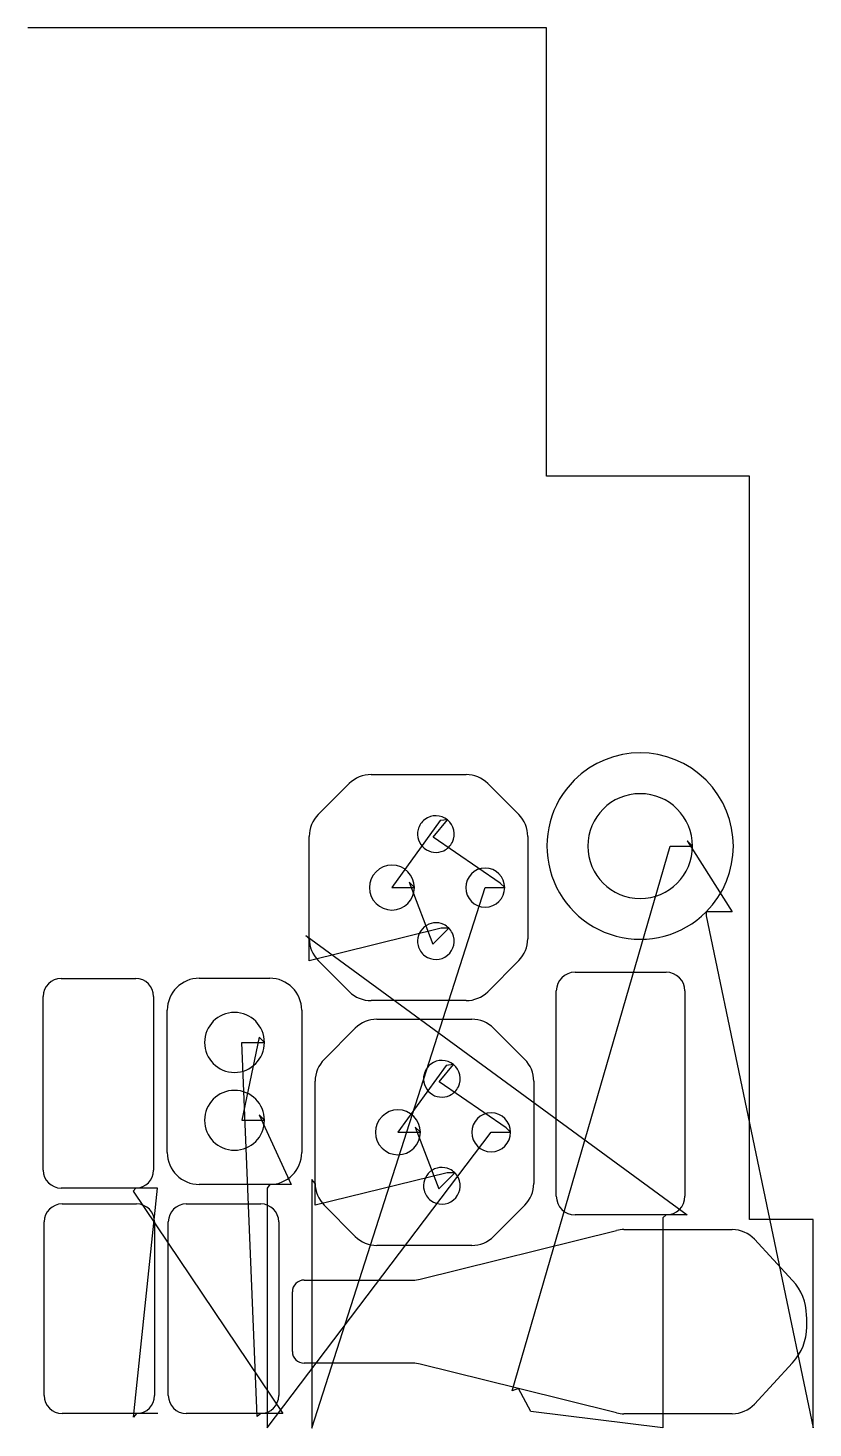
# Model space of a CAD drawing. Header units: metres. Extents: x 4972 to 6021, y 0 to 1870.
import ezdxf

# ---------------------------------------------------------------- set-up
doc = ezdxf.new("R2010")
doc.units = ezdxf.units.M

msp = doc.modelspace()

# ---------------------------------------------------------------- linework, layer by layer
at = {"layer": 'TOOL_0'}
for p, q in [((4973.199, 1869.782), (4972.199, 1869.782)), ((5664.749, 1869.782), (4973.199, 1869.782)), ((5664.749, 1271.209), (5664.749, 1869.782)), ((5936.165, 1271.209), (5664.749, 1271.209)), ((5936.165, 278.419), (5936.165, 1271.209)), ((5359.897, 819.16), (5401.466, 860.729)), ((5430.457, 872.738), (5557.321, 872.738)), ((5586.312, 860.73), (5627.881, 819.161)), ((5522.705, 811.156), (5458.389, 721.737)), ((5513.612, 788.95), (5532.656, 812.13)), ((5532.657, 812.131), (5522.705, 811.156)), ((5347.889, 653.306), (5347.889, 790.169)), ((5602.86, 727.864), (5513.612, 788.95)), ((5639.89, 790.17), (5639.89, 653.306)), ((5619.182, 49.787), (5829.957, 777.188)), ((5829.957, 777.188), (5859.957, 777.188)), ((5859.957, 777.188), (5852.886, 784.259)), ((5852.886, 784.259), (5912.992, 689.153)), ((5351.529, -0.001), (5582.988, 721.736)), ((5458.389, 721.737), (5488.389, 721.737)), ((5488.389, 721.737), (5481.318, 728.808)), ((5481.318, 728.808), (5513.228, 646.358)), ((5582.988, 721.736), (5608.988, 721.736)), ((5608.988, 721.736), (5602.86, 727.864)), ((5912.992, 689.153), (5877.992, 689.153)), ((5877.992, 689.153), (5877.992, 684.153)), ((5877.992, 684.153), (6020.876, 0.001)), ((5347.89, 653.306), (5343.206, 657.717)), ((5343.206, 657.717), (5852.836, 284.552)), ((5524.332, 667.628), (5347.889, 623.75)), ((5513.228, 646.358), (5534.332, 667.68)), ((5534.332, 667.68), (5524.332, 667.628)), ((5347.889, 623.75), (5347.889, 653.306)), ((5401.468, 582.745), (5359.899, 624.314)), ((5627.882, 624.315), (5586.313, 582.746)), ((5016.577, 600.449), (5116.077, 600.449)), ((5201.072, 600.72), (5295.072, 600.72)), ((5702.936, 608.752), (5824.736, 608.752)), ((5677.936, 309.552), (5677.936, 583.752)), ((5849.736, 583.752), (5849.736, 309.552)), ((4992.577, 344.449), (4992.577, 576.449)), ((5140.077, 576.449), (5140.077, 344.449)), ((5557.322, 570.737), (5430.459, 570.737)), ((5158.322, 367.97), (5158.322, 557.97)), ((5337.822, 557.97), (5337.822, 367.97)), ((5438.411, 545.917), (5565.275, 545.917)), ((5367.851, 492.339), (5409.42, 533.908)), ((5594.266, 533.909), (5635.835, 492.34)), ((5278.209, 15.422), (5258.07, 514.97)), ((5258.07, 514.97), (5288.07, 514.97)), ((5280.999, 522.041), (5258.071, 410.97)), ((5288.07, 514.97), (5280.999, 522.041)), ((5530.66, 484.337), (5466.344, 394.918)), ((5521.567, 462.131), (5540.611, 485.311)), ((5540.612, 485.312), (5530.66, 484.337)), ((5355.843, 326.485), (5355.843, 463.348)), ((5610.815, 401.046), (5521.567, 462.131)), ((5647.844, 463.349), (5647.844, 326.485)), ((5288.071, 410.97), (5281, 418.041)), ((5281, 418.041), (5323.976, 325.22)), ((5258.071, 410.97), (5288.071, 410.97)), ((5291.661, 0.001), (5590.943, 394.918)), ((5466.344, 394.918), (5496.344, 394.918)), ((5496.344, 394.918), (5489.273, 401.989)), ((5489.273, 401.989), (5521.183, 319.538)), ((5590.943, 394.918), (5616.943, 394.918)), ((5616.943, 394.918), (5610.815, 401.046)), ((5532.286, 340.808), (5355.843, 297.79)), ((5521.183, 319.538), (5542.286, 340.86)), ((5542.286, 340.86), (5532.286, 340.808)), ((5116.077, 320.449), (5016.577, 320.449)), ((5116.077, 320.449), (5112.671, 316.122)), ((5113.107, 14.256), (5145.198, 320.449)), ((5145.198, 320.449), (5116.077, 320.449)), ((5295.072, 325.22), (5201.072, 325.22)), ((5295.072, 325.22), (5291.661, 320.132)), ((5291.661, 320.132), (5291.661, 0.001)), ((5323.976, 325.22), (5295.072, 325.22)), ((5355.844, 326.485), (5351.529, 331.997)), ((5351.529, 331.997), (5351.529, -0.001)), ((5355.843, 297.79), (5355.843, 326.485)), ((5017.834, 299.254), (5117.334, 299.254)), ((5112.671, 316.122), (5312.77, 19.254)), ((5183.664, 299.254), (5283.164, 299.254)), ((5409.422, 255.924), (5367.853, 297.493)), ((5635.836, 297.494), (5594.267, 255.925)), ((5824.736, 284.552), (5702.936, 284.552)), ((5824.736, 284.552), (5820.116, 280.507)), ((5820.116, 280.507), (5820.116, 0.002)), ((5852.836, 284.552), (5824.736, 284.552)), ((4993.834, 43.254), (4993.834, 275.254)), ((5141.334, 275.254), (5141.334, 43.254)), ((5159.664, 43.254), (5159.664, 275.254)), ((5307.164, 275.254), (5307.164, 43.254)), ((5496.042, 198.696), (5758.552, 263.841)), ((5768.307, 265.033), (5912.916, 265.033)), ((6020.876, 278.419), (5936.165, 278.419)), ((6020.876, 1.001), (6020.876, 278.419)), ((5565.276, 243.916), (5438.413, 243.916)), ((5942.632, 252.05), (5993.645, 196.961)), ((5340.917, 197.533), (5486.528, 197.533)), ((5325.417, 102.033), (5325.417, 182.033)), ((5486.528, 86.533), (5340.917, 86.533)), ((5627.297, 52.798), (5496.042, 85.37)), ((5993.645, 87.105), (5942.632, 32.016)), ((5627.297, 52.797), (5619.182, 49.787)), ((5643.818, 22.201), (5627.297, 52.798)), ((5758.552, 20.225), (5627.297, 52.797)), ((5117.334, 19.254), (5017.834, 19.254)), ((5117.334, 19.254), (5113.107, 14.256)), ((5145.772, 19.254), (5117.334, 19.254)), ((5283.164, 19.254), (5183.664, 19.254)), ((5283.164, 19.254), (5278.209, 15.422)), ((5312.77, 19.254), (5283.164, 19.254)), ((5820.116, 0.002), (5643.818, 22.201)), ((5912.916, 19.033), (5768.307, 19.033)), ((6020.876, 0.001), (6020.876, 1.001)), ((6020.876, 1.001), (6020.876, 0.001)), ((6020.876, 0.001), (6020.876, 1.001))]:
    msp.add_line(p, q, dxfattribs=at)
for centre, radius, start, end in [((5789.957, 777.188), 124.5, 315, 134.999675), ((5430.482, 831.678), 41.06, 90.034885, 134.965465), ((5557.296, 831.678), 41.06, 45.035521, 89.965115), ((5789.957, 777.188), 124.5, 134.999675, 315), ((5789.957, 777.188), 70, 0, 180), ((5388.949, 790.144), 41.06, 135.035521, 179.965115), ((5517.247, 793.105), 24.663, 127.121267, 165.843179), ((5517.103, 793.2), 24.5, 50.593273, 126.986828), ((5517.103, 793.201), 24.501, 334.198429, 50.591466), ((5598.83, 790.145), 41.06, 0.034885, 44.965465), ((5517.103, 793.201), 24.5, 165.978504, 295.208467), ((5516.982, 793.323), 24.662, 295.342087, 334.065609), ((5789.957, 777.188), 70, 180, 0), ((5458.389, 721.737), 30, 0, 180), ((5582.988, 721.736), 26, 0, 180), ((5458.389, 721.737), 30, 180, 0), ((5582.988, 721.736), 26, 180, 0), ((5517.104, 650.273), 24.5, 64.791533, 194.021496), ((5517.104, 650.274), 24.5, 233.013172, 25.799466), ((5516.984, 650.151), 24.662, 45.297343, 64.660012), ((5516.983, 650.151), 24.663, 25.934391, 45.295692), ((5388.95, 653.33), 41.06, 180.03349, 224.965465), ((5517.247, 650.368), 24.662, 194.155136, 232.879184), ((5598.83, 653.331), 41.06, 315.035521, 359.965115), ((5016.577, 576.449), 24, 90, 180), ((5116.077, 576.449), 24, 0, 90), ((5201.072, 557.97), 42.75, 90, 180), ((5295.072, 557.97), 42.75, 0, 90), ((5702.936, 583.752), 25, 90, 180), ((5824.736, 583.752), 25, 0, 90), ((5430.484, 611.797), 41.06, 225.035521, 269.965115), ((5557.297, 611.797), 41.06, 270.034885, 314.965465), ((5248.07, 514.97), 40, 0, 180), ((5438.436, 504.857), 41.06, 90.034885, 134.965465), ((5565.25, 504.857), 41.06, 45.035521, 89.965115), ((5248.07, 514.97), 40, 180, 0), ((5396.903, 463.323), 41.06, 135.035521, 179.965115), ((5525.058, 466.381), 24.5, 50.593273, 126.986828), ((5606.784, 463.324), 41.06, 0.034885, 44.965465), ((5525.058, 466.382), 24.5, 165.978504, 295.208467), ((5525.202, 466.286), 24.663, 127.121267, 165.843179), ((5525.058, 466.382), 24.501, 334.198429, 50.591466), ((5248.071, 410.97), 40, 0, 180), ((5524.937, 466.504), 24.662, 295.342087, 334.065609), ((5466.344, 394.918), 30, 0, 180), ((5590.943, 394.918), 26, 0, 180), ((5248.071, 410.97), 40, 180, 0), ((5466.344, 394.918), 30, 180, 0), ((5590.943, 394.918), 26, 180, 0), ((5201.072, 367.97), 42.75, 180, 270), ((5295.072, 367.97), 42.75, 270, 0), ((5016.577, 344.449), 24, 180, 270), ((5116.077, 344.449), 24, 270, 0), ((5525.058, 323.453), 24.5, 64.791533, 194.021496), ((5524.938, 323.331), 24.662, 45.297343, 64.660012), ((5524.937, 323.331), 24.663, 25.934391, 45.295692), ((5396.904, 326.509), 41.06, 180.03349, 224.965465), ((5525.058, 323.454), 24.5, 233.013172, 25.799466), ((5606.784, 326.51), 41.06, 315.035521, 359.965115), ((5017.834, 275.254), 24, 90, 180), ((5117.334, 275.254), 24, 0, 90), ((5183.664, 275.254), 24, 90, 180), ((5283.164, 275.254), 24, 0, 90), ((5525.201, 323.548), 24.662, 194.155136, 232.879184), ((5702.936, 309.552), 25, 180, 270), ((5824.736, 309.552), 25, 270, 0), ((5768.307, 224.533), 40.5, 90, 103.937426), ((5912.893, 224.481), 40.552, 42.831499, 89.967503), ((5438.438, 284.976), 41.06, 225.035521, 269.965115), ((5565.251, 284.976), 41.06, 270.034885, 314.965465), ((5340.917, 182.033), 15.5, 90, 180), ((5486.528, 237.033), 39.5, 270, 283.937386), ((5941.848, 149.032), 70.57, 1.359251, 42.778824), ((5339.87, 142.033), 672.584, 359.401376, 0.738852), ((5941.917, 135.006), 70.5, 317.199793, 0), ((5340.917, 102.033), 15.5, 180, 270), ((5486.528, 47.033), 39.5, 76.062614, 90), ((5017.834, 43.254), 24, 180, 270), ((5117.334, 43.254), 24, 270, 0), ((5183.664, 43.254), 24, 180, 270), ((5283.164, 43.254), 24, 270, 0), ((5768.307, 59.533), 40.5, 256.062574, 270), ((5912.893, 59.585), 40.552, 270.032497, 317.168501)]:
    msp.add_arc(centre, radius, start, end, dxfattribs=at)

doc.saveas('drawing.dxf')
